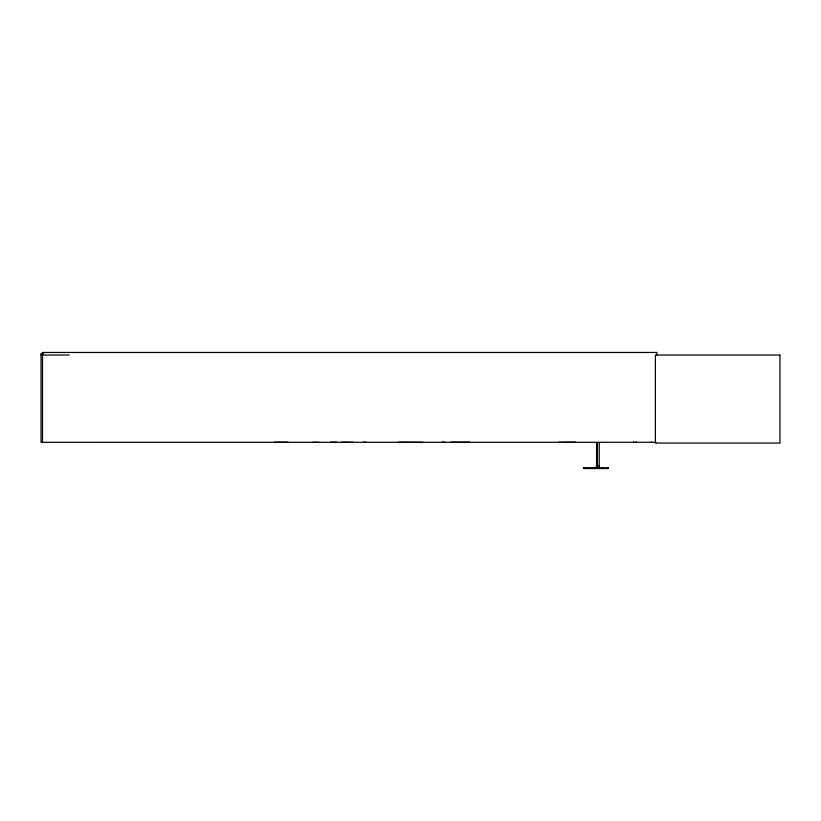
<?xml version="1.0" encoding="UTF-8"?>
<svg xmlns="http://www.w3.org/2000/svg" width="821" height="821" viewBox="0 0 821 821"><rect width="100%" height="100%" fill="white"/><g stroke="black" fill="none" stroke-linecap="round" stroke-linejoin="round"><path stroke-width="1.23" d="M274.378 442.201L287.586 442.201M558.927 442.314L575.316 442.201M450.801 442.201L469.633 442.201M341.423 442.201L348.525 442.221M330.473 442.201L336.528 442.201M444.808 442.201L441.975 442.221M349.51 442.314L353.102 442.221M633.412 442.098L634.192 442.273M636.326 442.098L635.567 442.303M651.412 442.293L651.802 442.273M398.226 442.221L422.907 442.314M43.616 353.379L41.05 353.379L41.05 442.314L655.938 442.273M41.05 355.031L69.21 355.031M365.858 442.221L363.385 442.221M656.831 355.031L656.831 352.466L42.497 352.466L42.497 442.314M607.725 467.806L607.725 468.534M603.312 467.806L603.312 468.534M602.747 467.806L602.747 468.534M599.371 467.806L599.371 465.61L596.436 465.61L596.436 467.806M599.238 442.652L599.238 467.806M597.257 442.652L597.257 467.806M596.559 442.652L596.559 467.806M594.609 467.806L594.609 468.534M594.147 467.806L594.147 468.534M593.019 467.806L593.019 468.534M592.485 467.806L592.454 468.534M583.885 467.806L583.885 468.534M583.854 467.847L583.854 468.493M318.692 442.314L312.616 442.314M779.95 355.031L655.384 355.031L655.384 443.053L779.95 443.053L779.95 355.031M608.197 467.806L583.413 467.806L583.413 468.534L608.197 468.534L608.197 467.806"/></g></svg>
